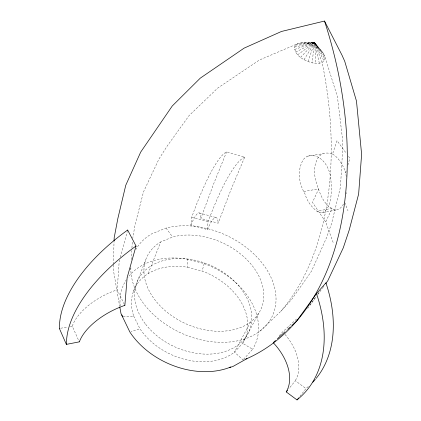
<?xml version="1.0" encoding="UTF-8"?>
<svg xmlns="http://www.w3.org/2000/svg" width="421" height="421" viewBox="0 0 421 421"><rect width="100%" height="100%" fill="white"/><g stroke="black" fill="none" stroke-linecap="round" stroke-linejoin="round"><path stroke-width="0.32" stroke-dasharray="2.1 1.58" d="M113.302 265.004L113.181 268.893L119.701 306.556M113.323 264.356L114.049 241.659M130.842 269.482L130.905 268.177M131.341 259.704L131.81 250.579M131.947 247.974L132.315 240.807M244.706 157.075A146.85 26.707 -75.5 0 0 208.074 221.62L207.337 229.598L190.871 225.135L191.755 217.136A147.413 23.96 -75.5 0 1 226.609 151.86L244.696 157.122L231.108 189.345L218.162 223.193L200.828 218.462L213.442 184.387L226.598 151.907M300.383 42.963L314.629 42.532C317.76 48.015 324.996 52.078 324.965 58.987L324.033 60.987C320.876 64.097 316.008 63.597 312.019 62.834L314.629 42.532L300.383 42.963L297.584 43.726L259.378 60.024L217.736 88.057L189.055 115.633L167.237 145.976L158.996 158.954L143.503 191.85L135.025 224.925L132.747 238.265M119.68 259.878L119.169 261.783L117.201 289.848L124.863 305.404M120.359 257.342L127.337 231.324M243.48 359.429L252.621 349.256L242.628 343.289A60.65 44.531 24.6 0 0 202.112 271.066L204.201 263.635L187.124 259.125A72.238 53.062 24.6 0 0 127.81 277.644M346.257 176.604L345.641 172.631L346.194 170.758M347.857 165.132L349.888 158.259L347.993 155.659M343.615 203.996L340.668 207.858L337.474 209.805L334.253 209.742L330.832 207.8A28.917 16.598 80.4 0 1 320.007 193.081C315.903 182.693 311.756 171.047 316.85 160.185A27.707 16.498 59.5 0 1 327.906 153.076L332.527 154.186L337.016 140.588L346.104 153.065M307.972 61.571L314.629 42.532L297.584 43.726L295.595 45.131L294.568 47.089C294.626 55.956 304.625 60.687 312.019 62.834M133.378 291.595L145.729 259.746M148.134 273.645L160.69 241.954L172.599 237.012A62.74 44.431 24.7 0 1 263.457 290.385A62.74 44.431 24.7 0 1 184.53 323.165A62.74 44.431 24.7 0 1 160.69 241.954M333.143 242.422L325.696 221.983L332.095 208.3L316.971 211.21M250.542 321.997L234.492 352.14L243.043 359.913M258.762 313.208L242.628 343.289L234.492 352.14A60.65 44.531 24.6 0 1 139.94 328.733L131.052 331.643M304.051 59.724L314.629 42.532L323.744 53.983M309.814 305.067L316.329 296.105M317.86 294L320.155 290.837M307.688 308.393L316.192 296.71M317.739 294.584L322.381 288.211M322.765 287.68L323.928 286.085M299.905 396.335L305.999 388.583L295.342 380.731L288.748 388.893M279.207 335.832L282.659 331.906L297.415 318.26M260.383 330.764L281.007 311.13L291.906 299.11L311.456 271.24L326.375 238.044L331.564 223.609L340.452 187.129L342.805 147.097L342.136 135.851L337.447 96.862L324.865 56.598L314.629 42.532L307.614 43.484L303.804 42.879M300.531 57.414L314.629 42.532L318.839 48.778L321.686 51.315M286.527 330.396L287.48 329.517M297.652 54.809L314.629 42.532L324.965 58.987M307.614 43.484L311.561 44.726L314.629 42.532L324.033 60.987M322.207 212.763C326.638 210.705 329.122 206.043 330.196 201.454A28.07 8.809 86.6 0 0 330.817 179.304C330.085 169.147 323.702 156.77 312.614 155.502A27.96 16.282 59.8 0 0 301.762 162.627C297.215 172.721 299.499 184.614 304.972 193.897C307.204 201.638 312.271 208.411 319.071 212.679L322.207 212.763L337.474 209.805M295.621 52.099L314.629 42.532L322.118 62.455A323.523 204.685 67.5 0 1 281.007 311.13M130.863 267.54A75.969 53.83 24.7 0 0 215.178 342.062A75.969 53.83 24.7 0 0 271.592 278.744A75.969 53.83 24.7 0 0 166.063 228.035L151.628 233.881A75.969 53.83 24.7 0 0 135.925 249.379M294.574 49.462L314.629 42.532L319.344 63.287M294.568 47.089L314.629 42.532L315.387 46.531L318.839 48.778M60.671 328.254L67.728 326.949M70.296 326.475L72.217 326.122L79.022 341.289M303.736 191.523L318.75 188.834L312.45 202.359L325.696 221.983M307.946 156.107L323.181 153.686M295.595 45.131L314.629 42.532L315.897 63.418M123.095 316.797L133.678 316.076A60.65 44.531 24.6 0 1 187.645 267.267L187.124 259.125M187.645 267.267L202.112 271.066M191.755 217.136L208.074 221.588M199.396 212.979L216.41 217.641M332.527 154.186L333.09 154.396A28.66 13.751 74.5 0 1 344.415 169.226L345.641 172.631M311.561 44.726L315.387 46.531M166.063 228.035L172.599 237.012M133.678 316.076L139.94 328.733M344.773 202.512L347.988 210.779M120.195 306.02A72.238 53.062 24.6 0 1 126.363 279.728M204.201 263.635A72.238 53.062 24.6 0 1 252.621 349.256M285.064 334.5A47.857 31.985 42.3 0 1 295.274 380.679M207.332 229.65A44.668 7.462 -75.1 0 1 218.183 223.135M190.866 225.188A44.821 6.689 -75.1 0 1 200.849 218.399M72.301 326.107A49.499 25.265 -26 0 1 117.201 289.801M346.42 192.544A27.818 9.157 86.7 0 1 346.288 193.818M308.33 386.531A144.74 98.651 46.5 0 1 305.946 388.525M145.64 324.259A61.171 44.515 24.6 0 0 246.653 335.779A61.171 44.515 24.6 0 0 187.303 258.973A61.171 44.515 24.6 0 0 145.64 324.259"/><path stroke-width="0.63" d="M114.07 241.007L114.175 237.765L117.827 218.615L125.758 185.272L140.688 152.097L172.252 105.997L200.285 78.143L244.143 48.115L281.502 31.454L324.512 21.05L342.01 55.204L344.725 61.277L356.487 101.119L361.613 154.302L358.639 194.018L349.167 230.203L343.283 247.827L327.791 280.775L325.859 283.428M124.863 305.404L127.142 277.602L136.036 246.064L127.674 230.055M325.901 282.928L316.45 293.684L296.542 321.165L291.769 325.559M298.684 397.882L297.063 399.95L286.275 391.956L287.511 390.425M273.65 342.262L275.555 340.505M277.465 338.747L285.096 331.711M287.953 329.075L290.343 326.88M324.512 21.05A324.38 207.521 67 0 1 246.943 358.629L232.845 366.533L229.503 367.496M245.827 358.997L246.943 358.629M79.28 341.868L66.36 344.383L59.387 328.491M119.822 307.193L121.001 313.598L129.863 332.027A72.238 53.062 24.6 0 0 230.755 367.007M122.474 316.839A72.238 53.062 24.6 0 1 121.895 314.934M273.218 342.668A48.541 31.943 42.5 0 1 286.206 391.904M316.492 293.684A146.829 98.572 46.5 0 1 297.005 399.897M325.943 282.928A144.74 98.651 46.5 0 1 316.16 378.4M315.35 379.379A144.74 98.651 46.5 0 1 312.835 382.194M79.364 341.852A50.031 24.813 -26.2 0 1 124.858 305.357M59.461 328.464A145.487 74.454 -28.9 0 1 127.647 230.034M66.434 344.357A147.04 73.112 -29 0 1 136.009 246.043"/></g></svg>
